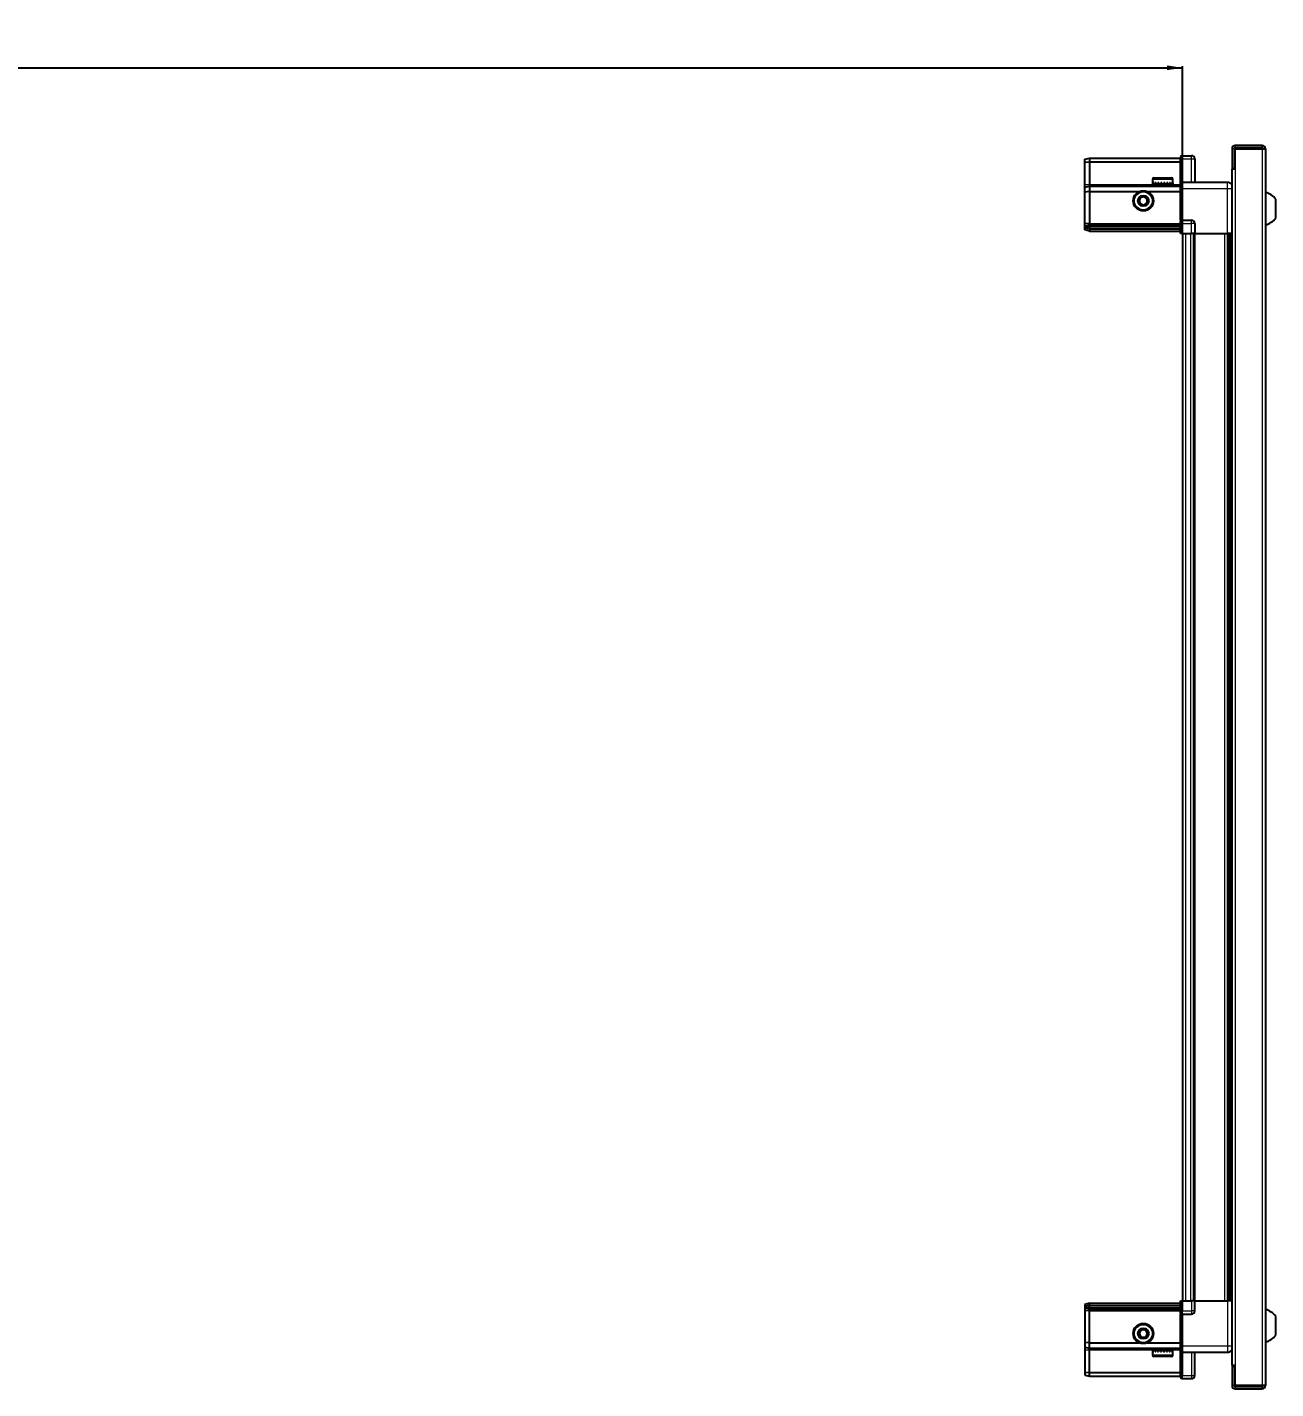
# Model space of a CAD drawing. Header units: millimetres. Extents: x 1014 to 3863, y -1658 to 1241.
# Drawn here: x 2533 to 3335, y 294 to 1169 of the extents above; entities that cross this region are included whole.
import ezdxf

# ---------------------------------------------------------------- set-up
doc = ezdxf.new("R2010")
doc.units = ezdxf.units.MM
doc.layers.add('FORMAT', color=7, linetype='Continuous')
doc.styles.add('SLDTEXTSTYLE0', font='TXT', dxfattribs={"width": 0.75})
doc.dimstyles.new('SLDDIMSTYLE0', dxfattribs={"dimtxt": 20, "dimasz": 10, "dimexe": 0, "dimexo": 0.0625, "dimgap": 5, "dimtad": 2, "dimdec": 1, "dimrnd": 1e-09, "dimzin": 12, "dimdsep": 46, "dimtxsty": 'SLDTEXTSTYLE0', "dimsah": 1, "dimcen": 0.09, "dimadec": 0, "dimazin": 3, "dimtfac": 1, "dimtofl": 0, "dimtmove": 0, "dimatfit": 3, "dimfxl": 0, "dimfrac": 2, "dimtolj": 1, "dimtzin": 12, "dimarcsym": 0})

# ---------------------------------------------------------------- blocks, each defined once
blk = doc.blocks.new('_D_4')
at = {"layer": 'FORMAT'}
for p, q in [((1575.39, 1036.58), (1575.39, 1144.07)), ((1575.39, 1143.07), (3275.39, 1143.07)), ((3275.39, 1036.58), (3275.39, 1144.07))]:
    blk.add_line(p, q, dxfattribs=at)
for points in [[(1575.39, 1143.07), (1585.39, 1141.53), (1585.39, 1144.61)], [(3275.39, 1143.07), (3265.39, 1144.61), (3265.39, 1141.53)]]:
    blk.add_solid(points, dxfattribs=at)
at = {"layer": 'FORMAT', "insert": (2395.84, 1168.85), "char_height": 20, "attachment_point": 1, "style": 'SLDTEXTSTYLE0'}
blk.add_mtext('1700', dxfattribs=at)

msp = doc.modelspace()

# ---------------------------------------------------------------- linework, layer by layer
at = {"color": 7, "linetype": 'Continuous', "lineweight": 25}
for p, q in [((3274.91, 1086.57), (3274.04, 1086.07)), ((3274.91, 1086.57), (3274.04, 1086.07)), ((3274.04, 1086.07), (3274.04, 1084.57)), ((3275.24, 1086.57), (3274.91, 1086.57)), ((3275.24, 1086.57), (3274.91, 1086.57)), ((3275.24, 1084.57), (3275.24, 1086.57)), ((3275.24, 1086.57), (3275.24, 1086.57)), ((3275.24, 1086.57), (3281.24, 1086.57)), ((3307.24, 1090.97), (3307.24, 1078.57)), ((3308.74, 1090.97), (3308.74, 1078.57)), ((3309.24, 1078.07), (3309.24, 1090.97)), ((3309.24, 1090.97), (3326.64, 1090.97)), ((3326.64, 1093.07), (3309.34, 1093.07)), ((3326.64, 1091.57), (3309.34, 1091.57)), ((3326.64, 1091.57), (3326.64, 1093.07)), ((3326.64, 1090.97), (3328.74, 1090.97)), ((3328.74, 1090.97), (3328.74, 296.17)), ((3212.74, 1084.27), (3215.74, 1085.07)), ((3212.74, 1082.42), (3212.74, 1084.27)), ((3212.74, 1082.42), (3215.74, 1082.57)), ((3212.74, 1068.07), (3212.74, 1082.42)), ((3215.74, 1085.07), (3215.74, 1082.57)), ((3215.74, 1085.07), (3274.04, 1085.07)), ((3215.74, 1082.57), (3215.74, 1068.07)), ((3215.74, 1082.57), (3274.04, 1082.57)), ((3274.04, 1069.77), (3274.04, 1084.57)), ((3275.24, 1084.57), (3275.24, 1069.77)), ((3283.24, 1084.57), (3283.24, 1069.57)), ((3307.14, 1078.07), (3307.14, 309.07)), ((3307.14, 1078.07), (3309.24, 1078.07)), ((3307.24, 1078.57), (3308.74, 1078.57)), ((3212.74, 1066.27), (3212.74, 1068.07)), ((3215.74, 1068.07), (3215.74, 1067.07)), ((3256.24, 1071.47), (3256.24, 1068.57)), ((3256.24, 1068.57), (3256.28, 1068.57)), ((3256.4, 1069.07), (3256.28, 1069.07)), ((3256.28, 1069.07), (3256.28, 1068.57)), ((3256.28, 1068.57), (3256.4, 1068.57)), ((3256.4, 1069.07), (3256.4, 1068.57)), ((3256.4, 1068.57), (3256.81, 1068.57)), ((3257.15, 1069.07), (3256.81, 1069.07)), ((3256.81, 1069.07), (3256.81, 1068.57)), ((3256.81, 1068.57), (3257.15, 1068.57)), ((3257.04, 1072.27), (3268.44, 1072.27)), ((3257.15, 1069.07), (3257.15, 1068.57)), ((3257.15, 1068.57), (3257.92, 1068.57)), ((3258.45, 1069.07), (3257.92, 1069.07)), ((3257.92, 1069.07), (3257.92, 1068.57)), ((3257.92, 1068.57), (3258.45, 1068.57)), ((3258.34, 1068.57), (3258.34, 1068.47)), ((3258.34, 1068.47), (3267.14, 1068.47)), ((3258.45, 1069.07), (3258.45, 1068.57)), ((3258.45, 1068.57), (3259.51, 1068.57)), ((3258.74, 1068.07), (3259.43, 1067.59)), ((3258.74, 1068.07), (3266.74, 1068.07)), ((3260.17, 1069.07), (3259.51, 1069.07)), ((3259.51, 1069.07), (3259.51, 1068.57)), ((3259.51, 1068.57), (3260.17, 1068.57)), ((3260.17, 1069.07), (3260.17, 1068.57)), ((3260.17, 1068.57), (3261.41, 1068.57)), ((3262.14, 1069.07), (3261.41, 1069.07)), ((3261.41, 1069.07), (3261.41, 1068.57)), ((3261.41, 1068.57), (3261.84, 1068.57)), ((3261.84, 1069.07), (3261.84, 1068.57)), ((3262.14, 1069.07), (3262.14, 1068.57)), ((3262.14, 1068.57), (3263.44, 1068.57)), ((3264.17, 1069.07), (3263.44, 1069.07)), ((3263.44, 1069.07), (3263.44, 1068.57)), ((3263.71, 1069.07), (3263.71, 1068.57)), ((3263.71, 1068.57), (3264.17, 1068.57)), ((3264.17, 1069.07), (3264.17, 1068.57)), ((3264.17, 1068.57), (3265.4, 1068.57)), ((3266.06, 1069.07), (3265.4, 1069.07)), ((3265.4, 1069.07), (3265.4, 1068.57)), ((3265.4, 1068.57), (3266.06, 1068.57)), ((3266.05, 1067.59), (3266.74, 1068.07)), ((3266.06, 1069.07), (3266.06, 1068.57)), ((3266.06, 1068.57), (3267.1, 1068.57)), ((3267.62, 1069.07), (3267.1, 1069.07)), ((3267.1, 1069.07), (3267.1, 1068.57)), ((3267.1, 1068.57), (3267.62, 1068.57)), ((3267.14, 1068.47), (3267.14, 1068.57)), ((3267.62, 1069.07), (3267.62, 1068.57)), ((3267.62, 1068.57), (3268.38, 1068.57)), ((3268.71, 1069.07), (3268.38, 1069.07)), ((3268.38, 1069.07), (3268.38, 1068.57)), ((3268.38, 1068.57), (3268.71, 1068.57)), ((3268.71, 1069.07), (3268.71, 1068.57)), ((3268.71, 1068.57), (3269.11, 1068.57)), ((3269.22, 1069.07), (3269.11, 1069.07)), ((3269.11, 1069.07), (3269.11, 1068.57)), ((3269.11, 1068.57), (3269.22, 1068.57)), ((3269.22, 1069.07), (3269.22, 1068.57)), ((3269.22, 1068.57), (3269.24, 1068.57)), ((3269.24, 1068.57), (3269.24, 1071.47)), ((3274.04, 1069.57), (3274.04, 1069.77)), ((3275.24, 1069.57), (3274.04, 1069.57)), ((3274.04, 1065.57), (3274.04, 1069.57)), ((3275.24, 1069.77), (3275.24, 1069.57)), ((3275.24, 1069.57), (3275.24, 1065.57)), ((3275.24, 1069.57), (3304.24, 1069.57)), ((3212.74, 1066.27), (3215.74, 1067.07)), ((3212.74, 1063.24), (3212.74, 1066.27)), ((3215.74, 1063.57), (3212.74, 1063.24)), ((3212.74, 1043.07), (3212.74, 1063.24)), ((3215.74, 1067.07), (3215.74, 1063.57)), ((3215.74, 1067.07), (3274.04, 1067.07)), ((3215.74, 1063.57), (3215.74, 1043.07)), ((3215.74, 1063.57), (3247.74, 1063.57)), ((3252.74, 1063.57), (3274.04, 1063.57)), ((3259.43, 1067.59), (3258.74, 1067.1)), ((3258.74, 1067.1), (3258.74, 1067.07)), ((3258.74, 1067.1), (3266.74, 1067.1)), ((3259.43, 1067.59), (3266.05, 1067.59)), ((3266.74, 1067.1), (3266.05, 1067.59)), ((3266.74, 1067.07), (3266.74, 1067.1)), ((3274.04, 1045.27), (3274.04, 1065.57)), ((3275.24, 1065.57), (3275.24, 1045.27)), ((3335.34, 1046.57), (3335.34, 1058.57)), ((3212.74, 1041.27), (3212.74, 1043.07)), ((3215.74, 1042.07), (3212.74, 1041.27)), ((3215.74, 1043.07), (3215.74, 1042.07)), ((3215.74, 1042.07), (3215.74, 1041.07)), ((3215.74, 1042.07), (3274.04, 1042.07)), ((3274.04, 1045.07), (3274.04, 1045.27)), ((3275.24, 1045.07), (3274.04, 1045.07)), ((3274.04, 1045.07), (3274.04, 1044.39)), ((3274.04, 1036.57), (3274.04, 1044.39)), ((3274.91, 1043.07), (3274.91, 1036.57)), ((3275.24, 1045.27), (3275.24, 1045.07)), ((3275.24, 1043.07), (3275.24, 1045.07)), ((3275.24, 1045.07), (3281.24, 1045.07)), ((3275.24, 1043.07), (3275.24, 1045.07)), ((3275.24, 1043.07), (3275.24, 1036.57)), ((3283.24, 1043.07), (3283.24, 1036.57)), ((3212.74, 1040.53), (3212.74, 1041.27)), ((3215.74, 1041.07), (3212.74, 1040.53)), ((3212.74, 1040.03), (3212.74, 1040.53)), ((3212.74, 1038.87), (3212.74, 1040.03)), ((3215.74, 1039.57), (3212.74, 1040.03)), ((3215.74, 1038.07), (3212.74, 1038.87)), ((3215.74, 1041.07), (3274.04, 1041.07)), ((3215.74, 1041.07), (3215.74, 1039.57)), ((3215.74, 1039.57), (3215.74, 1038.07)), ((3215.74, 1039.57), (3274.04, 1039.57)), ((3215.74, 1038.07), (3274.04, 1038.07)), ((3274.91, 1036.57), (3274.04, 1036.57)), ((3275.24, 1036.57), (3274.91, 1036.57)), ((3275.24, 1036.57), (3281.24, 1036.57)), ((3275.39, 1036.57), (3275.39, 350.57)), ((3283.24, 1036.57), (3281.24, 1036.57)), ((3282.59, 1036.57), (3282.59, 350.57)), ((3283.24, 1036.57), (3304.24, 1036.57)), ((3305.27, 350.57), (3305.27, 1036.57)), ((3305.3, 350.57), (3305.3, 1036.57)), ((3307.09, 1036.57), (3307.09, 350.57)), ((3274.04, 342.75), (3274.04, 350.57)), ((3274.04, 350.57), (3274.91, 350.57)), ((3274.91, 350.57), (3274.91, 350.57)), ((3274.91, 350.57), (3274.91, 344.07)), ((3275.24, 350.57), (3274.91, 350.57)), ((3275.24, 350.57), (3275.24, 344.07)), ((3275.24, 350.57), (3275.24, 350.57)), ((3275.24, 350.57), (3281.24, 350.57)), ((3275.24, 350.57), (3275.24, 344.07)), ((3283.24, 350.57), (3281.24, 350.57)), ((3283.24, 344.07), (3283.24, 350.57)), ((3283.24, 350.57), (3304.24, 350.57)), ((3215.74, 349.07), (3212.74, 348.27)), ((3212.74, 348.27), (3212.74, 347.12)), ((3215.74, 347.57), (3212.74, 347.12)), ((3212.74, 347.12), (3212.74, 346.62)), ((3215.74, 346.07), (3212.74, 346.62)), ((3212.74, 346.62), (3212.74, 345.87)), ((3215.74, 345.07), (3212.74, 345.87)), ((3212.74, 345.87), (3212.74, 344.07)), ((3212.74, 344.07), (3212.74, 323.9)), ((3215.74, 347.57), (3215.74, 349.07)), ((3215.74, 349.07), (3274.04, 349.07)), ((3215.74, 346.07), (3215.74, 347.57)), ((3215.74, 347.57), (3274.04, 347.57)), ((3215.74, 346.07), (3274.04, 346.07)), ((3215.74, 345.07), (3215.74, 346.07)), ((3215.74, 345.07), (3274.04, 345.07)), ((3215.74, 344.07), (3215.74, 345.07)), ((3215.74, 323.57), (3215.74, 344.07)), ((3274.04, 342.75), (3274.04, 342.07)), ((3275.24, 342.07), (3274.04, 342.07)), ((3274.04, 341.87), (3274.04, 342.07)), ((3274.04, 321.57), (3274.04, 341.87)), ((3275.24, 342.07), (3275.24, 344.07)), ((3275.24, 342.07), (3275.24, 341.87)), ((3275.24, 342.07), (3281.24, 342.07)), ((3275.24, 341.87), (3275.24, 321.57)), ((3335.34, 328.57), (3335.34, 340.57)), ((3215.74, 323.57), (3212.74, 323.9)), ((3212.74, 323.9), (3212.74, 320.87)), ((3212.74, 320.87), (3215.74, 320.07)), ((3212.74, 320.87), (3212.74, 319.07)), ((3212.74, 319.07), (3212.74, 304.73)), ((3215.74, 323.57), (3247.74, 323.57)), ((3215.74, 320.07), (3215.74, 323.57)), ((3215.74, 320.07), (3274.04, 320.07)), ((3215.74, 319.07), (3215.74, 320.07)), ((3215.74, 304.57), (3215.74, 319.07)), ((3252.74, 323.57), (3274.04, 323.57)), ((3256.24, 318.57), (3256.24, 315.67)), ((3256.26, 318.57), (3256.24, 318.57)), ((3256.26, 318.07), (3256.26, 318.57)), ((3256.36, 318.57), (3256.26, 318.57)), ((3256.26, 318.07), (3256.36, 318.07)), ((3256.36, 318.07), (3256.36, 318.57)), ((3256.73, 318.57), (3256.36, 318.57)), ((3256.73, 318.07), (3256.73, 318.57)), ((3257.05, 318.57), (3256.73, 318.57)), ((3256.73, 318.07), (3257.05, 318.07)), ((3257.05, 318.07), (3257.05, 318.57)), ((3257.79, 318.57), (3257.05, 318.57)), ((3257.79, 318.07), (3257.79, 318.57)), ((3258.3, 318.57), (3257.79, 318.57)), ((3257.79, 318.07), (3258.3, 318.07)), ((3258.3, 318.07), (3258.3, 318.57)), ((3259.33, 318.57), (3258.3, 318.57)), ((3258.34, 318.67), (3258.34, 318.57)), ((3267.14, 318.67), (3258.34, 318.67)), ((3258.74, 320.07), (3258.74, 320.04)), ((3258.74, 320.04), (3259.43, 319.55)), ((3266.74, 320.04), (3258.74, 320.04)), ((3259.43, 319.55), (3258.74, 319.07)), ((3266.74, 319.07), (3258.74, 319.07)), ((3259.33, 318.07), (3259.33, 318.57)), ((3259.98, 318.57), (3259.33, 318.57)), ((3259.33, 318.07), (3259.98, 318.07)), ((3266.05, 319.55), (3259.43, 319.55)), ((3259.98, 318.07), (3259.98, 318.57)), ((3261.21, 318.57), (3259.98, 318.57)), ((3261.21, 318.07), (3261.21, 318.57)), ((3261.71, 318.57), (3261.21, 318.57)), ((3261.21, 318.07), (3261.94, 318.07)), ((3261.71, 318.07), (3261.71, 318.57)), ((3261.94, 318.07), (3261.94, 318.57)), ((3263.24, 318.57), (3261.94, 318.57)), ((3263.24, 318.07), (3263.24, 318.57)), ((3263.24, 318.07), (3263.97, 318.07)), ((3263.57, 318.07), (3263.57, 318.57)), ((3263.97, 318.57), (3263.57, 318.57)), ((3263.97, 318.07), (3263.97, 318.57)), ((3265.22, 318.57), (3263.97, 318.57)), ((3265.22, 318.07), (3265.22, 318.57)), ((3265.88, 318.57), (3265.22, 318.57)), ((3265.22, 318.07), (3265.88, 318.07)), ((3265.88, 318.07), (3265.88, 318.57)), ((3266.95, 318.57), (3265.88, 318.57)), ((3266.05, 319.55), (3266.74, 320.04)), ((3266.74, 319.07), (3266.05, 319.55)), ((3266.74, 320.04), (3266.74, 320.07)), ((3266.95, 318.07), (3266.95, 318.57)), ((3267.49, 318.57), (3266.95, 318.57)), ((3266.95, 318.07), (3267.49, 318.07)), ((3267.14, 318.57), (3267.14, 318.67)), ((3267.49, 318.07), (3267.49, 318.57)), ((3268.28, 318.57), (3267.49, 318.57)), ((3268.28, 318.07), (3268.28, 318.57)), ((3268.63, 318.57), (3268.28, 318.57)), ((3268.28, 318.07), (3268.63, 318.07)), ((3268.63, 318.07), (3268.63, 318.57)), ((3269.06, 318.57), (3268.63, 318.57)), ((3269.06, 318.07), (3269.06, 318.57)), ((3269.19, 318.57), (3269.06, 318.57)), ((3269.06, 318.07), (3269.19, 318.07)), ((3269.19, 318.07), (3269.19, 318.57)), ((3269.24, 318.57), (3269.19, 318.57)), ((3269.24, 315.67), (3269.24, 318.57)), ((3274.04, 317.57), (3274.04, 321.57)), ((3275.24, 317.57), (3274.04, 317.57)), ((3274.04, 317.37), (3274.04, 317.57)), ((3274.04, 302.57), (3274.04, 317.37)), ((3275.24, 321.57), (3275.24, 317.57)), ((3275.24, 317.57), (3275.24, 317.37)), ((3275.24, 317.57), (3304.24, 317.57)), ((3275.24, 317.37), (3275.24, 302.57)), ((3275.24, 317.37), (3275.24, 302.57)), ((3283.24, 302.57), (3283.24, 317.57)), ((3268.44, 314.87), (3257.04, 314.87)), ((3309.24, 309.07), (3307.14, 309.07)), ((3307.24, 308.57), (3308.74, 308.57)), ((3307.24, 308.57), (3307.24, 296.17)), ((3308.74, 308.57), (3308.74, 296.17)), ((3309.24, 296.17), (3309.24, 309.07)), ((3212.74, 304.73), (3215.74, 304.57)), ((3212.74, 304.73), (3212.74, 302.87)), ((3212.74, 302.87), (3215.74, 302.07)), ((3215.74, 304.57), (3274.04, 304.57)), ((3215.74, 302.07), (3215.74, 304.57)), ((3215.74, 302.07), (3274.04, 302.07)), ((3274.04, 302.57), (3274.04, 301.07)), ((3274.04, 301.07), (3274.91, 300.57)), ((3275.24, 300.57), (3274.91, 300.57)), ((3275.24, 300.57), (3275.24, 302.57)), ((3275.24, 300.57), (3281.24, 300.57)), ((3326.64, 296.17), (3309.24, 296.17)), ((3309.34, 295.57), (3326.64, 295.57)), ((3309.34, 294.07), (3326.64, 294.07)), ((3328.74, 296.17), (3326.64, 296.17)), ((3326.64, 295.57), (3326.64, 294.07))]:
    msp.add_line(p, q, dxfattribs=at)
at = {"color": 8, "linetype": 'Continuous', "lineweight": 18}
for p, q in [((3281.24, 1084.57), (3281.24, 1086.57)), ((3308.74, 1090.97), (3307.24, 1090.97)), ((3309.34, 1091.57), (3309.34, 1093.07)), ((3326.64, 1090.97), (3326.64, 296.17)), ((3275.24, 1084.57), (3274.04, 1084.57)), ((3275.24, 1084.57), (3281.24, 1084.57)), ((3281.24, 1069.57), (3281.24, 1084.57)), ((3281.24, 1084.57), (3283.24, 1084.57)), ((3309.24, 1078.07), (3309.24, 309.07)), ((3212.74, 1068.07), (3215.74, 1068.07)), ((3215.74, 1068.07), (3258.74, 1068.07)), ((3256.24, 1071.47), (3269.24, 1071.47)), ((3266.74, 1068.07), (3274.04, 1068.07)), ((3274.04, 1069.77), (3275.24, 1069.77)), ((3275.24, 1065.57), (3274.04, 1065.57)), ((3275.24, 1065.57), (3304.24, 1065.57)), ((3304.24, 1036.57), (3304.24, 1065.57)), ((3215.74, 1043.07), (3212.74, 1043.07)), ((3215.74, 1043.07), (3274.04, 1043.07)), ((3274.04, 1045.27), (3275.24, 1045.27)), ((3275.24, 1043.07), (3274.91, 1043.07)), ((3275.24, 1043.07), (3281.24, 1043.07)), ((3281.24, 1043.07), (3281.24, 1045.07)), ((3281.24, 1036.57), (3281.24, 1043.07)), ((3283.24, 1043.07), (3281.24, 1043.07)), ((3277.39, 1036.57), (3277.39, 350.57)), ((3280.59, 1036.57), (3280.59, 350.57)), ((3283.24, 1036.57), (3283.24, 350.57)), ((3302.65, 350.57), (3302.65, 1036.57)), ((3304.06, 1036.57), (3304.06, 350.57)), ((3306.51, 350.57), (3306.51, 1036.57)), ((3275.24, 350.57), (3274.91, 350.57)), ((3281.24, 350.57), (3281.24, 344.07)), ((3304.24, 350.57), (3304.24, 321.57)), ((3215.74, 344.07), (3212.74, 344.07)), ((3215.74, 344.07), (3274.04, 344.07)), ((3275.24, 341.87), (3274.04, 341.87)), ((3275.24, 344.07), (3274.91, 344.07)), ((3275.24, 344.07), (3281.24, 344.07)), ((3283.24, 344.07), (3281.24, 344.07)), ((3281.24, 344.07), (3281.24, 342.07)), ((3212.74, 319.07), (3215.74, 319.07)), ((3215.74, 319.07), (3258.74, 319.07)), ((3269.24, 315.67), (3256.24, 315.67)), ((3266.74, 319.07), (3274.04, 319.07)), ((3275.24, 321.57), (3274.04, 321.57)), ((3275.24, 317.37), (3274.04, 317.37)), ((3275.24, 321.57), (3304.24, 321.57)), ((3281.24, 317.57), (3281.24, 302.57)), ((3275.24, 302.57), (3274.04, 302.57)), ((3275.24, 302.57), (3281.24, 302.57)), ((3281.24, 302.57), (3283.24, 302.57)), ((3281.24, 302.57), (3281.24, 300.57)), ((3308.74, 296.17), (3307.24, 296.17)), ((3309.34, 295.57), (3309.34, 294.07))]:
    msp.add_line(p, q, dxfattribs=at)
at = {"color": 7, "linetype": 'Continuous', "lineweight": 25}
for centre, radius in [((3250.24, 1057.57), 6.5), ((3250.24, 1057.57), 3.46), ((3250.24, 329.57), 6.5), ((3250.24, 329.57), 3.46)]:
    msp.add_circle(centre, radius, dxfattribs=at)
at = {"color": 8, "linetype": 'Continuous', "lineweight": 18}
for centre in [(3250.24, 1057.57), (3250.24, 329.57)]:
    msp.add_circle(centre, 5.7, dxfattribs=at)
at = {"color": 7, "linetype": 'Continuous', "lineweight": 25}
for centre, radius, start, end in [((3281.24, 1084.57), 2, 360, 90), ((3309.34, 1090.97), 2.1, 90, 180), ((3309.34, 1090.97), 0.6, 90, 180), ((3326.64, 1090.97), 2.1, 0, 90), ((3326.64, 1090.97), 0.6, 0, 90), ((3257.04, 1071.47), 0.8, 90, 180), ((3258.34, 1068.07), 0.4, 0, 90), ((3267.14, 1068.07), 0.4, 90, 180), ((3268.44, 1071.47), 0.8, 0, 90), ((3250.24, 1057.57), 2.5, 120.74103, 180.74103), ((3250.24, 1057.57), 2.5, 60.74103, 120.74103), ((3250.24, 1057.57), 2.5, 0.74103, 60.74103), ((3325.72, 1051.55), 11.91, 36.1266, 75.29965), ((3250.24, 1057.57), 2.5, 180.74103, 240.74103), ((3250.24, 1057.57), 2.5, 240.74103, 300.74103), ((3250.24, 1057.57), 2.5, 300.74103, 0.74103), ((3281.24, 1043.07), 2, 0, 90), ((3325.72, 1053.6), 11.91, 284.70035, 323.8734), ((3281.24, 344.07), 2, 270, 0), ((3325.72, 333.55), 11.91, 36.1266, 75.29965), ((3250.24, 329.57), 2.5, 155.91157, 215.91157), ((3250.24, 329.57), 2.5, 95.91157, 155.91157), ((3250.24, 329.57), 2.5, 215.91157, 275.91157), ((3250.24, 329.57), 2.5, 35.91157, 95.91157), ((3250.24, 329.57), 2.5, 275.91157, 335.91157), ((3250.24, 329.57), 2.5, 335.91157, 35.91157), ((3325.72, 335.6), 11.91, 284.70035, 323.8734), ((3257.04, 315.67), 0.8, 180, 270), ((3258.34, 319.07), 0.4, 270, 360), ((3267.14, 319.07), 0.4, 180, 270), ((3268.44, 315.67), 0.8, 270, 360), ((3281.24, 302.57), 2, 270, 0), ((3309.34, 296.17), 2.1, 180, 270), ((3309.34, 296.17), 0.6, 180, 270), ((3326.64, 296.17), 2.1, 270, 0), ((3326.64, 296.17), 0.6, 270, 0)]:
    msp.add_arc(centre, radius, start, end, dxfattribs=at)
for centre, start_param, end_param in [((3271.45, 1043.07), 0, 0.722734), ((3271.45, 344.07), 5.560451, 6.283185)]:
    msp.add_ellipse(centre, major_axis=(3.46, 0), ratio=0.57735, start_param=start_param, end_param=end_param, dxfattribs=at)
for points, knots in [([(3304.24, 1069.57), (3304.68, 1069.52), (3305.36, 1069.45), (3306.18, 1069.01), (3306.73, 1068.58), (3307.01, 1068.2), (3307.14, 1068.02)], [0, 0, 0, 0, 0.384298, 0.591173, 0.802437, 1, 1, 1, 1]), ([(3247.73, 1058.98), (3248.17, 1059.25), (3249, 1059.74), (3249.82, 1060.23), (3250.21, 1060.46)], [0, 0, 0, 0, 0.534686, 1, 1, 1, 1]), ([(3247.76, 1056.1), (3247.76, 1056.22), (3247.75, 1056.82), (3247.74, 1057.81), (3247.73, 1058.64), (3247.73, 1058.98)], [0, 0, 0, 0, 0.1331247, 0.6370994, 1, 1, 1, 1]), ([(3250.21, 1060.46), (3250.66, 1060.21), (3251.5, 1059.73), (3252.34, 1059.26), (3252.73, 1059.05)], [0, 0, 0, 0, 0.534686, 1, 1, 1, 1]), ([(3252.73, 1059.05), (3252.73, 1058.7), (3252.74, 1057.88), (3252.75, 1056.88), (3252.76, 1056.29), (3252.76, 1056.16)], [0, 0, 0, 0, 0.362901, 0.866875, 1, 1, 1, 1]), ([(3250.28, 1054.68), (3249.83, 1054.94), (3248.99, 1055.41), (3248.15, 1055.88), (3247.76, 1056.1)], [0, 0, 0, 0, 0.534686, 1, 1, 1, 1]), ([(3252.76, 1056.16), (3252.32, 1055.9), (3251.49, 1055.4), (3250.67, 1054.91), (3250.28, 1054.68)], [0, 0, 0, 0, 0.534686, 1, 1, 1, 1]), ([(3307.09, 1036.57), (3307.06, 1036.57), (3306.84, 1036.57), (3306.12, 1036.57), (3305.16, 1036.57), (3304.5, 1036.57), (3304.24, 1036.57)], [0, 0, 0, 0, 0.071707, 0.420979, 0.770251, 1, 1, 1, 1]), ([(3307.09, 350.57), (3307.06, 350.57), (3306.84, 350.57), (3306.12, 350.57), (3305.16, 350.57), (3304.5, 350.57), (3304.24, 350.57)], [0, 0, 0, 0, 0.0717073, 0.4209791, 0.7702508, 1, 1, 1, 1]), ([(3247.37, 329.27), (3247.58, 329.74), (3247.98, 330.63), (3248.37, 331.5), (3248.55, 331.91)], [0, 0, 0, 0, 0.534686, 1, 1, 1, 1]), ([(3249.07, 326.94), (3248.76, 327.35), (3248.2, 328.13), (3247.63, 328.91), (3247.37, 329.27)], [0, 0, 0, 0, 0.534686, 1, 1, 1, 1]), ([(3248.55, 331.91), (3248.89, 331.94), (3249.71, 332.03), (3250.7, 332.13), (3251.3, 332.19), (3251.42, 332.21)], [0, 0, 0, 0, 0.362901, 0.866875, 1, 1, 1, 1]), ([(3251.94, 327.23), (3251.81, 327.22), (3251.22, 327.16), (3250.23, 327.06), (3249.41, 326.97), (3249.07, 326.94)], [0, 0, 0, 0, 0.133125, 0.637099, 1, 1, 1, 1]), ([(3251.42, 332.21), (3251.73, 331.79), (3252.29, 331.01), (3252.85, 330.23), (3253.12, 329.87)], [0, 0, 0, 0, 0.5346859, 1, 1, 1, 1]), ([(3253.12, 329.87), (3252.91, 329.4), (3252.51, 328.52), (3252.12, 327.64), (3251.94, 327.23)], [0, 0, 0, 0, 0.534686, 1, 1, 1, 1]), ([(3304.24, 317.57), (3304.68, 317.62), (3305.36, 317.69), (3306.18, 318.13), (3306.73, 318.56), (3307.01, 318.94), (3307.14, 319.12)], [0, 0, 0, 0, 0.384298, 0.591173, 0.802437, 1, 1, 1, 1])]:
    msp.add_open_spline(points, degree=3, knots=knots, dxfattribs=at)
at = {"color": 8, "linetype": 'Continuous', "lineweight": 18}
for points in [[(3304.24, 1065.57), (3304.24, 1066.1), (3304.24, 1067.14), (3304.24, 1068.47), (3304.24, 1069.39), (3304.24, 1069.51), (3304.24, 1069.57)], [(3304.24, 321.57), (3304.24, 321.05), (3304.24, 320), (3304.24, 318.68), (3304.24, 317.75), (3304.24, 317.63), (3304.24, 317.57)]]:
    msp.add_open_spline(points, degree=3, dxfattribs=at)
for points, knots in [([(3304.24, 1065.57), (3304.68, 1065.57), (3305.36, 1065.57), (3306.18, 1065.57), (3306.73, 1065.57), (3307.01, 1065.57), (3307.14, 1065.57)], [0, 0, 0, 0, 0.3842982, 0.5911726, 0.8024372, 1, 1, 1, 1]), ([(3304.24, 321.57), (3304.68, 321.57), (3305.36, 321.57), (3306.18, 321.57), (3306.73, 321.57), (3307.01, 321.57), (3307.14, 321.57)], [0, 0, 0, 0, 0.384298, 0.591173, 0.802437, 1, 1, 1, 1])]:
    msp.add_open_spline(points, degree=3, knots=knots, dxfattribs=at)

# ---------------------------------------------------------------- dimensions: what is measured, and where the dimension line sits
at = {"layer": 'FORMAT'}
dim = msp.add_linear_dim(base=(3275.39, 1143.07), p1=(1575.39, 1036.57), p2=(3275.39, 1036.57), angle=0, dimstyle='SLDDIMSTYLE0', dxfattribs=at)
dim.commit()
dim.dimension.update_dxf_attribs({"geometry": '_D_4', "text_midpoint": (2425.39, 1143.07), "dimtype": 160})

doc.saveas('drawing.dxf')
